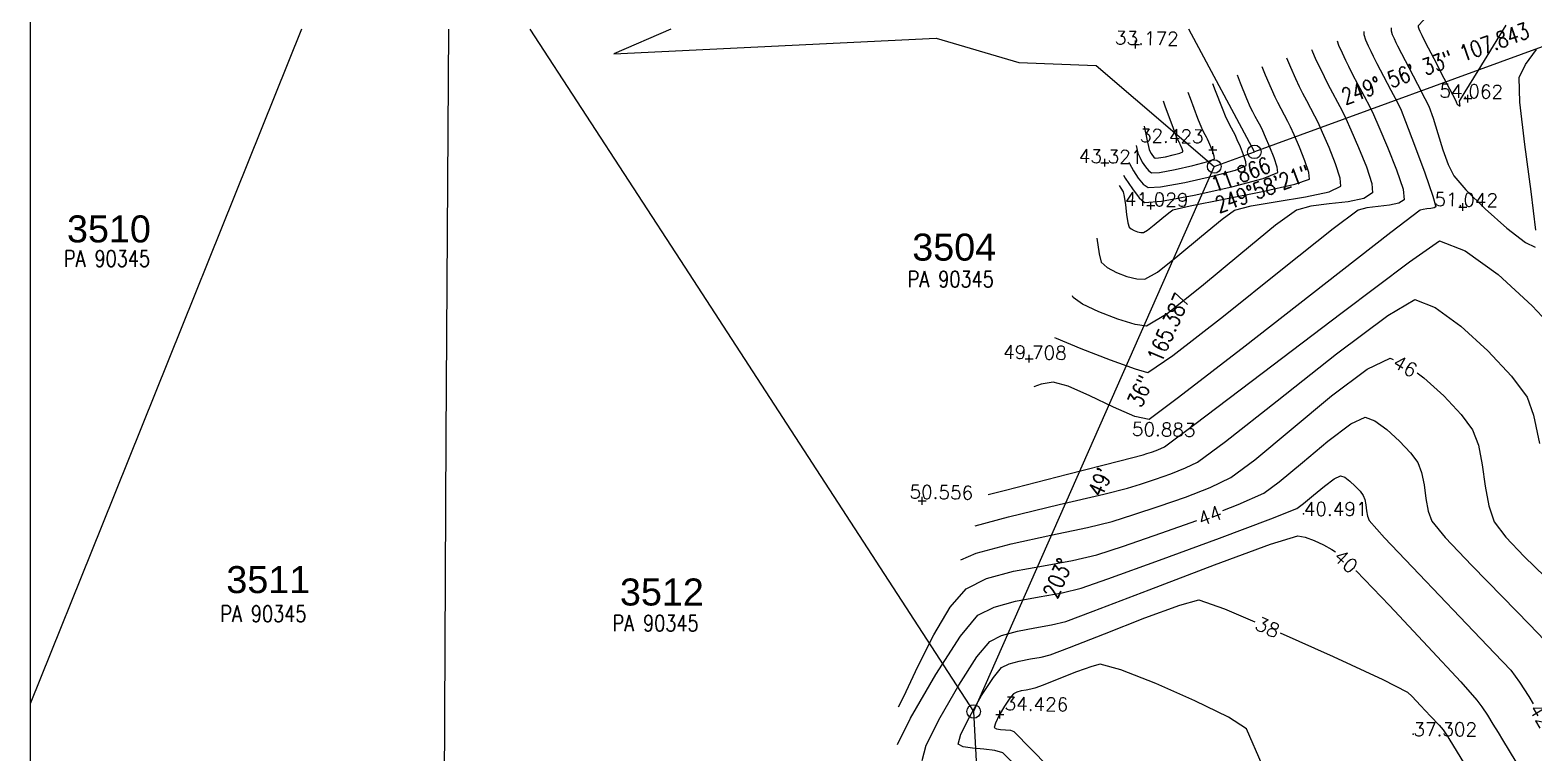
# Model space of a CAD drawing. Header units: metres. Extents: x -750 to 1235, y -4011 to -2636.
# Drawn here: x -749.5 to -331.9, y -3133.8 to -2933.1 of the extents above; entities that cross this region are included whole.
import ezdxf
from ezdxf.enums import TextEntityAlignment as Align

# ---------------------------------------------------------------- set-up
doc = ezdxf.new("R2010")
doc.units = ezdxf.units.M
doc.header["$MEASUREMENT"] = 0
doc.layers.get('0').update_dxf_attribs({"linetype": 'CONTINUOUS'})
for name, color, linetype in [('EDIT2', 7, 'CONTINUOUS'), ('GL', 7, 'CONTINUOUS'), ('HEIGHT', 2, 'CONTINUOUS'), ('LOTS', 8, 'CONTINUOUS'), ('MAJANN', 6, 'CONTINUOUS'), ('MAJOR', 6, 'CONTINUOUS'), ('MINANN', 91, 'CONTINUOUS'), ('MINOR', 91, 'CONTINUOUS'), ('PTS', 1, 'CONTINUOUS')]:
    doc.layers.add(name, color=color, linetype=linetype)
doc.styles.get("Standard").update_dxf_attribs({"font": 'simplex.shx', "height": 1.5})
doc.styles.add('T', font='arial.ttf', dxfattribs={"height": 1.5})

# ---------------------------------------------------------------- blocks, each defined once
blk = doc.blocks.new('CROSS')
at = {"linetype": 'Continuous'}
for p, q in [((-0.5, 0), (0.5, 0)), ((0, -0.5), (0, 0.5))]:
    blk.add_line(p, q, dxfattribs=at)

msp = doc.modelspace()

# ---------------------------------------------------------------- linework, layer by layer
at = {"color": 10}
for p, q in [((-308.26, -2929.91), (-409.57, -2966.9)), ((-420.72, -2970.96), (-409.57, -2966.9)), ((-420.72, -2970.96), (-487.53, -3122.25)), ((-487.53, -3122.25), (-484.76, -3176.13))]:
    msp.add_line(p, q, dxfattribs=at)
at = {"layer": 'EDIT2', "color": 7}
msp.add_line((-749.54, -2635.63), (-749.54, -4010.63), dxfattribs=at)
at = {"layer": 'EDIT2'}
for centre in [(-420.72, -2970.96), (-420.72, -2970.96), (-409.57, -2966.9), (-409.57, -2966.9), (-487.53, -3122.25), (-487.53, -3122.25)]:
    msp.add_circle(centre, 1.88, dxfattribs=at)
at = {"layer": 'GL', "color": 0}
for p in [(-395.89, -3067.42), (-365.46, -3128.59)]:
    msp.add_point(p, dxfattribs=at)
at = {"layer": 'LOTS', "color": 7}
for p, q in [((-674.19, -2932.83), (-729.65, -3070.68)), ((-633.32, -2932.83), (-634.09, -3045.98)), ((-610.73, -2932.83), (-567.69, -2998.93)), ((-571.61, -2932.83), (-587.45, -2939.66)), ((-587.45, -2939.66), (-497.89, -2935.36)), ((-497.89, -2935.36), (-475.02, -2942.05)), ((-409.57, -2966.9), (-427.75, -2932.83)), ((-475.02, -2942.05), (-453.53, -2942.88)), ((-453.53, -2942.88), (-420.72, -2970.96)), ((-567.69, -2998.93), (-487.53, -3122.25)), ((-634.09, -3045.98), (-634.92, -3205.99)), ((-729.65, -3070.68), (-749.54, -3120.17))]:
    msp.add_line(p, q, dxfattribs=at)
at = {"layer": 'MAJOR'}
for points in [[(-379.22, -2933.49), (-379.2, -2934.28), (-378.73, -2935.79), (-378.01, -2937.41), (-377.24, -2938.97), (-376.62, -2940.28), (-376.62, -2940.28), (-375.57, -2942.39), (-373.75, -2945.85), (-371.68, -2949.77), (-369.86, -2953.23), (-368.82, -2955.33), (-368.82, -2955.33), (-367.59, -2958.47), (-365.11, -2965.03), (-362.27, -2972.7), (-359.99, -2979.16), (-359.17, -2982.11), (-359.17, -2982.11), (-359.67, -2982.43), (-360.57, -2982.61), (-361.66, -2982.73), (-362.72, -2982.87), (-363.54, -2983.09), (-363.54, -2983.09), (-371.67, -2989.31), (-390.18, -3003.71), (-412.15, -3020.81), (-430.65, -3035.13), (-438.76, -3041.18), (-438.76, -3041.18), (-442.81, -3040.34), (-448.72, -3037.78), (-455.29, -3034.6), (-461.28, -3031.91), (-465.47, -3030.82), (-465.47, -3030.82), (-468.8, -3031.41), (-470.79, -3032.12)], [(-445.93, -2973.38), (-445.45, -2974.17), (-443.46, -2977.17), (-441.54, -2979.64), (-440.06, -2980.91), (-440.06, -2980.91), (-435.34, -2980.61), (-426.25, -2978.96), (-415.82, -2976.63), (-407.09, -2974.29), (-403.09, -2972.61), (-403.09, -2972.61), (-403.21, -2971.14), (-404.06, -2968.57), (-405.27, -2965.57), (-406.45, -2962.84), (-407.24, -2961.06), (-407.24, -2961.06), (-407.82, -2959.88), (-408.54, -2958.52), (-409.31, -2957.12), (-410.03, -2955.76), (-410.61, -2954.58), (-410.61, -2954.58), (-411.64, -2952.13), (-413.41, -2947.78), (-414.24, -2945.63)], [(-483.46, -3062.06), (-478.64, -3060.8), (-461.42, -3056.37), (-446.89, -3052.65), (-440.48, -3050.99), (-440.48, -3050.99), (-439.39, -3050.65), (-438.11, -3050.23), (-436.8, -3049.77), (-435.56, -3049.28), (-434.53, -3048.79), (-434.53, -3048.79), (-426.15, -3042.53), (-407.4, -3028.3), (-385.2, -3011.48), (-366.48, -2997.45), (-358.18, -2991.6), (-358.18, -2991.6), (-351.03, -2994.35), (-341.91, -3000.97), (-332.41, -3009.66), (-324.12, -3018.56)], [(-501.8, -3135.89), (-500.71, -3131.66), (-496.86, -3123.89), (-491.68, -3114.92), (-486.6, -3107.1), (-483.05, -3102.8), (-483.05, -3102.8), (-479.76, -3101.14), (-475.39, -3099.95), (-470.55, -3099.05), (-465.87, -3098.23), (-461.95, -3097.3), (-461.95, -3097.3), (-454.33, -3094.43), (-438.8, -3088.46), (-420.63, -3081.54), (-405.12, -3075.83), (-397.54, -3073.49), (-397.54, -3073.49), (-395.43, -3073.87), (-392.96, -3074.77), (-390.41, -3075.98), (-388.05, -3077.3), (-387, -3077.98)], [(-381.37, -3083.17), (-381.31, -3083.23), (-372.06, -3092.88), (-361.38, -3104.24), (-352.28, -3114.06), (-347.76, -3119.1), (-347.76, -3119.1), (-346.37, -3121.01), (-344.87, -3123.3), (-343.35, -3125.74), (-341.91, -3128.09), (-340.67, -3130.11), (-340.67, -3130.11), (-333.54, -3141.87), (-318.06, -3167.45)]]:
    msp.add_lwpolyline(points, dxfattribs=at)
at = {"layer": 'MINOR'}
for points in [[(-363.02, -2934.57), (-363.26, -2934.07), (-363.55, -2933.48), (-363.82, -2932.87), (-364, -2932.3), (-364.01, -2931.85), (-364.01, -2931.85), (-362.71, -2930.45), (-359.72, -2927.65), (-358.05, -2926.15)], [(-371.62, -2932.46), (-371.6, -2933.29), (-371.27, -2934.33), (-370.78, -2935.45), (-370.25, -2936.52), (-369.82, -2937.43), (-369.82, -2937.43), (-368.75, -2939.54), (-366.68, -2943.51), (-364.27, -2948.1), (-362.2, -2952.07), (-361.13, -2954.19), (-361.13, -2954.19), (-359.9, -2957.58), (-358.6, -2961.83), (-357.22, -2966.32), (-355.74, -2970.44), (-354.16, -2973.55), (-354.16, -2973.55), (-350.83, -2977.39), (-345.44, -2982.7), (-339.44, -2988.07), (-334.33, -2992.1), (-331.58, -2993.38)], [(-339.7, -2931.69), (-343.27, -2937.5), (-347.55, -2944.41), (-351.15, -2950.24), (-352.69, -2952.8), (-352.69, -2952.8), (-352.69, -2953.03), (-352.64, -2953.39), (-352.58, -2953.77), (-352.55, -2954.08), (-352.56, -2954.22), (-352.56, -2954.22), (-352.64, -2954.18), (-352.79, -2954.06), (-352.97, -2953.9), (-353.14, -2953.74), (-353.24, -2953.62), (-353.24, -2953.62), (-353.29, -2953.53), (-353.33, -2953.41), (-353.37, -2953.27), (-353.41, -2953.15), (-353.45, -2953.04), (-353.45, -2953.04), (-354.46, -2951.08), (-356.83, -2946.52), (-359.64, -2941.09), (-362.01, -2936.53), (-363.02, -2934.57), (-363.02, -2934.57)], [(-386.56, -2936.04), (-386.18, -2937.25), (-385.24, -2939.38), (-384.24, -2941.43), (-383.41, -2943.14), (-383.41, -2943.14), (-382.39, -2945.23), (-380.83, -2948.19), (-379.09, -2951.43), (-377.53, -2954.39), (-376.5, -2956.48), (-376.5, -2956.48), (-374.97, -2959.98), (-372.57, -2965.63), (-370.08, -2971.9), (-368.29, -2977.27), (-367.96, -2980.21), (-367.96, -2980.21), (-369.42, -2981.15), (-372.04, -2981.68), (-375.21, -2982.02), (-378.31, -2982.42), (-380.72, -2983.08), (-380.72, -2983.08), (-387.69, -2988.29), (-401.76, -2999.47), (-418.18, -3012.56), (-432.23, -3023.49), (-439.16, -3028.21), (-439.16, -3028.21), (-442.6, -3027.25), (-449.57, -3024.73), (-457.68, -3021.59), (-464.53, -3018.75), (-465.02, -3018.5)], [(-393.7, -2938.51), (-393.64, -2938.7), (-392.47, -2941.34), (-391.23, -2943.88), (-390.21, -2946), (-390.21, -2946), (-389.2, -2948.08), (-387.9, -2950.53), (-386.5, -2953.1), (-385.2, -2955.54), (-384.19, -2957.63), (-384.19, -2957.63), (-382.77, -2960.81), (-380.64, -2965.7), (-378.48, -2971.07), (-376.95, -2975.69), (-376.74, -2978.31), (-376.74, -2978.31), (-379.16, -2979.86), (-383.51, -2980.74), (-388.77, -2981.32), (-393.9, -2981.97), (-397.89, -2983.06), (-397.89, -2983.06), (-403.7, -2987.26), (-413.33, -2995.22), (-424.21, -3004.3), (-433.81, -3011.85), (-439.57, -3015.25), (-439.57, -3015.25), (-442.7, -3014.84), (-447.51, -3013.37), (-452.8, -3011.32), (-457.34, -3009.16), (-459.92, -3007.35), (-459.92, -3007.35), (-460.1, -3006.88)], [(-331.42, -2988.62), (-332.68, -2977.92), (-334.45, -2964.89), (-335.87, -2953.13), (-336.03, -2946.25), (-336.03, -2946.25), (-334.28, -2942.62), (-331.2, -2938.51)], [(-453.34, -2990.89), (-452.66, -2995.17), (-452.13, -2997.56), (-452.13, -2997.56), (-450.42, -2999), (-447.89, -3000.36), (-445, -3001.48), (-442.2, -3002.18), (-439.97, -3002.28), (-439.97, -3002.28), (-436.52, -3000.25), (-430.79, -2995.74), (-424.29, -2990.32), (-418.54, -2985.56), (-415.06, -2983.04), (-415.06, -2983.04), (-410.44, -2981.84), (-403.21, -2980.65), (-395.33, -2979.4), (-388.78, -2978.01), (-385.52, -2976.41), (-385.52, -2976.41), (-385.71, -2974.17), (-387.01, -2970.24), (-388.85, -2965.66), (-390.66, -2961.49), (-391.87, -2958.77), (-391.87, -2958.77), (-392.75, -2956.96), (-393.85, -2954.89), (-395.03, -2952.74), (-396.13, -2950.67), (-397.01, -2948.86), (-397.01, -2948.86), (-398.05, -2946.59), (-399.48, -2943.47), (-400.56, -2940.89)], [(-447.14, -2976.23), (-446.63, -2976.93), (-445.98, -2977.97), (-445.98, -2977.97), (-445.71, -2979.31), (-445.4, -2981.64), (-445.07, -2984.29), (-444.72, -2986.56), (-444.35, -2987.77), (-444.35, -2987.77), (-443.79, -2988.24), (-442.96, -2988.69), (-442.01, -2989.06), (-441.1, -2989.28), (-440.37, -2989.32), (-440.37, -2989.32), (-439.24, -2988.65), (-437.37, -2987.18), (-435.24, -2985.4), (-433.37, -2983.85), (-432.23, -2983.03), (-432.23, -2983.03), (-427.44, -2981.86), (-418.08, -2979.99), (-407.33, -2977.87), (-398.35, -2975.89), (-394.3, -2974.51), (-394.3, -2974.51), (-394.46, -2972.66), (-395.53, -2969.4), (-397.06, -2965.61), (-398.56, -2962.16), (-399.56, -2959.92), (-399.56, -2959.92), (-400.28, -2958.42), (-401.2, -2956.71), (-402.17, -2954.93), (-403.08, -2953.22), (-403.81, -2951.72), (-403.81, -2951.72), (-404.85, -2949.36), (-406.45, -2945.62), (-407.39, -2943.26)], [(-444.39, -2969.74), (-444.23, -2970.08), (-443.11, -2972.15), (-441.8, -2974.19), (-440.43, -2975.86), (-439.08, -2976.82), (-439.08, -2976.82), (-435.61, -2976.6), (-428.92, -2975.38), (-421.24, -2973.67), (-414.82, -2971.95), (-411.87, -2970.7), (-411.87, -2970.7), (-411.96, -2969.63), (-412.59, -2967.73), (-413.47, -2965.53), (-414.35, -2963.52), (-414.93, -2962.21), (-414.93, -2962.21), (-415.35, -2961.34), (-415.88, -2960.34), (-416.45, -2959.3), (-416.98, -2958.31), (-417.4, -2957.43), (-417.4, -2957.43), (-418.43, -2954.89), (-420.38, -2949.93), (-421.1, -2948.01)], [(-442.44, -2965.15), (-441.94, -2967.27), (-441.94, -2967.27), (-441.41, -2968.4), (-440.69, -2969.73), (-439.85, -2971.04), (-438.97, -2972.11), (-438.11, -2972.73), (-438.11, -2972.73), (-435.88, -2972.58), (-431.59, -2971.8), (-426.66, -2970.7), (-422.54, -2969.6), (-420.65, -2968.8), (-420.65, -2968.8), (-420.71, -2968.11), (-421.11, -2966.9), (-421.68, -2965.48), (-422.24, -2964.19), (-422.61, -2963.35), (-422.61, -2963.35), (-422.89, -2962.79), (-423.23, -2962.16), (-423.59, -2961.49), (-423.93, -2960.85), (-424.2, -2960.29), (-424.2, -2960.29), (-425.23, -2957.66), (-427.34, -2952.08), (-427.97, -2950.39)], [(-440.18, -2959.79), (-439.46, -2963.33), (-438.82, -2966.23), (-438.82, -2966.23), (-438.58, -2966.73), (-438.27, -2967.31), (-437.9, -2967.89), (-437.51, -2968.36), (-437.13, -2968.63), (-437.13, -2968.63), (-436.15, -2968.57), (-434.26, -2968.23), (-432.09, -2967.74), (-430.27, -2967.25), (-429.44, -2966.9), (-429.44, -2966.9), (-429.46, -2966.6), (-429.64, -2966.06), (-429.89, -2965.44), (-430.14, -2964.87), (-430.3, -2964.5), (-430.3, -2964.5), (-430.42, -2964.25), (-430.57, -2963.97), (-430.73, -2963.68), (-430.88, -2963.4), (-431, -2963.15), (-431, -2963.15), (-432.02, -2960.43), (-434.31, -2954.23), (-434.84, -2952.78)], [(-487.11, -3070.68), (-477.89, -3068.25), (-463.74, -3064.83), (-451.41, -3061.91), (-444.78, -3060.25), (-444.78, -3060.25), (-441.19, -3059.12), (-437.04, -3057.76), (-432.74, -3056.25), (-428.7, -3054.66), (-425.33, -3053.07), (-425.33, -3053.07), (-417.63, -3047.35), (-403.27, -3036), (-386.74, -3022.98), (-372.5, -3012.29), (-365.04, -3007.9), (-365.04, -3007.9), (-359.4, -3010.07), (-352.2, -3015.31), (-344.7, -3022.16), (-338.15, -3029.2), (-333.81, -3034.97), (-333.81, -3034.97), (-332.09, -3039.95), (-330.44, -3047.84)], [(-491.12, -3080.16), (-486.85, -3078.29), (-477.14, -3075.7), (-466.06, -3073.28), (-455.93, -3071.18), (-449.07, -3069.52), (-449.07, -3069.52), (-443, -3067.6), (-435.97, -3065.3), (-428.68, -3062.73), (-421.83, -3060.04), (-416.14, -3057.34), (-416.14, -3057.34), (-409.45, -3052.41), (-399.35, -3043.96), (-388.17, -3034.67), (-378.25, -3027.2), (-371.91, -3024.21), (-371.91, -3024.21), (-371.02, -3024.55)], [(-364.38, -3028.26), (-362.48, -3029.64), (-356.98, -3034.67), (-352.18, -3039.83), (-348.99, -3044.06), (-348.99, -3044.06), (-347.35, -3048.33), (-346.31, -3053.79), (-345.48, -3059.67), (-344.49, -3065.19), (-342.96, -3069.58), (-342.96, -3069.58), (-339.72, -3073.89), (-334.62, -3079.23), (-328.8, -3084.88)], [(-418.36, -3066.5), (-414.05, -3064.84), (-406.95, -3061.62), (-406.95, -3061.62), (-402.68, -3058.47), (-396.25, -3053.1), (-389.13, -3047.18), (-382.81, -3042.42), (-378.77, -3040.51), (-378.77, -3040.51), (-376.13, -3041.53), (-372.77, -3043.97), (-369.26, -3047.18), (-366.2, -3050.46), (-364.18, -3053.16), (-364.18, -3053.16), (-363.13, -3055.88), (-362.46, -3059.36), (-361.94, -3063.1), (-361.31, -3066.62), (-360.34, -3069.41), (-360.34, -3069.41), (-356.56, -3073.97), (-349.22, -3081.69), (-340.64, -3090.44), (-333.14, -3098.08), (-329.03, -3102.5)], [(-508.69, -3131.43), (-505.09, -3124.16), (-498.05, -3111.98), (-491.15, -3101.36), (-486.32, -3095.51), (-486.32, -3095.51), (-481.85, -3093.26), (-475.91, -3091.65), (-469.34, -3090.41), (-462.98, -3089.3), (-457.66, -3088.04), (-457.66, -3088.04), (-450.29, -3085.45), (-435.92, -3080.27), (-419.25, -3074.17), (-404.96, -3068.81), (-397.75, -3065.89), (-397.75, -3065.89), (-395.92, -3064.54), (-393.15, -3062.23), (-390.09, -3059.68), (-387.37, -3057.64), (-385.64, -3056.82), (-385.64, -3056.82), (-384.5, -3057.25), (-383.05, -3058.31), (-381.55, -3059.68), (-380.23, -3061.1), (-379.36, -3062.26), (-379.36, -3062.26), (-378.91, -3063.43), (-378.62, -3064.92), (-378.4, -3066.53), (-378.13, -3068.04), (-377.71, -3069.24), (-377.71, -3069.24), (-373.4, -3074.05), (-363.83, -3084.14), (-352.49, -3095.99), (-342.85, -3106.06), (-338.39, -3110.8), (-338.39, -3110.8), (-335.99, -3114.13), (-333.37, -3118.12), (-332.11, -3120.14)], [(-508.4, -3120.99), (-506.95, -3118.13), (-502.99, -3109.74), (-498.62, -3100.99), (-494.08, -3093.33), (-489.6, -3088.22), (-489.6, -3088.22), (-483.95, -3085.37), (-476.44, -3083.34), (-468.13, -3081.78), (-460.09, -3080.37), (-453.36, -3078.78), (-453.36, -3078.78), (-445.89, -3076.34), (-435.51, -3072.8), (-425.54, -3069.23)], [(-470.21, -3142.8), (-479.39, -3133.72), (-479.39, -3133.72), (-481.69, -3133.05), (-484.74, -3132.72), (-487.89, -3132.49), (-490.46, -3132.1), (-491.8, -3131.3), (-491.8, -3131.3), (-491.1, -3128.59), (-488.63, -3123.61), (-485.31, -3117.86), (-482.05, -3112.85), (-479.77, -3110.08), (-479.77, -3110.08), (-477.66, -3109.02), (-474.86, -3108.26), (-471.76, -3107.68), (-468.76, -3107.15), (-466.25, -3106.56), (-466.25, -3106.56), (-460.92, -3104.53), (-451.17, -3100.67), (-439.95, -3096.3), (-430.23, -3092.73), (-424.95, -3091.29), (-424.95, -3091.29), (-417.85, -3093.79), (-409.42, -3097.38)], [(-402.37, -3100.42), (-387.73, -3106.98), (-373.91, -3113.41), (-367.05, -3116.9), (-367.05, -3116.9), (-365.79, -3118.12), (-363.4, -3120.61), (-360.65, -3123.54), (-358.3, -3126.08), (-357.12, -3127.4), (-357.12, -3127.4), (-356.76, -3127.89), (-356.37, -3128.49), (-355.98, -3129.12), (-355.61, -3129.72), (-355.29, -3130.25), (-355.29, -3130.25), (-347.44, -3143.11), (-329.14, -3173.16)], [(-407.37, -3137.05), (-411.79, -3127.04), (-411.79, -3127.04), (-416.79, -3123.85), (-426.08, -3119.26), (-436.94, -3114.47), (-446.61, -3110.69), (-452.35, -3109.1), (-452.35, -3109.1), (-454.68, -3109.73), (-458.96, -3111.3), (-463.9, -3113.23), (-468.2, -3114.93), (-470.54, -3115.82), (-470.54, -3115.82), (-471.65, -3116.08), (-472.97, -3116.31), (-474.33, -3116.57), (-475.57, -3116.9), (-476.5, -3117.37), (-476.5, -3117.37)], [(-476.5, -3117.37), (-477.5, -3118.59), (-478.94, -3120.79), (-480.4, -3123.33), (-481.49, -3125.52), (-481.79, -3126.72), (-481.79, -3126.72), (-481.21, -3127.07), (-480.07, -3127.24), (-478.69, -3127.34), (-477.34, -3127.49), (-476.33, -3127.78), (-476.33, -3127.78), (-466.81, -3137.55)]]:
    msp.add_lwpolyline(points, dxfattribs=at)

# ---------------------------------------------------------------- block references
at = {"layer": 'PTS', "xscale": 2.200000000000273, "yscale": 2.200000000000273, "zscale": 2.200000000000273}
for p in [(-442.57, -2937.07), (-350.32, -2952.12), (-451.08, -2969.9), (-421.08, -2966.37), (-438.29, -2981.82), (-351.71, -2982.21), (-472.1, -3024.31), (-501.79, -3063.75), (-480.27, -3123.1)]:
    msp.add_blockref('CROSS', p, dxfattribs=at)

# ---------------------------------------------------------------- texts
at = {"layer": 'EDIT2', "color": 7, "width": 0.8}
for s, rotation, p in [('249%%D 56\' 33" 107.843  ', 20.0275, (-384.36, -2953.88)), ('  11.866', 20.0275, (-425.23, -2979.89)), ('249%%D58\'21"  ', 20.0275, (-419.4, -2983.97)), ('203%%D       49\'       36"  165.387 ', 66.1733, (-464.36, -3091.24))]:
    msp.add_text(s, height=4.5, rotation=rotation, dxfattribs=at).set_placement(p)
at = {"layer": 'EDIT2', "color": 7, "linetype": 'Continuous', "style": 'T'}
for s, p in [('3510', (-739.3, -2992.03)), ('3504', (-504.58, -2997.09)), ('3511', (-695.05, -3089.4)), ('3512', (-585.75, -3092.84))]:
    msp.add_text(s, height=7.5, dxfattribs=at).set_placement(p)
at = {"layer": 'EDIT2', "color": 7, "width": 0.8}
for p in [(-740.13, -2998.77), (-505.83, -3004.48), (-696.7, -3097.37), (-587.81, -3099.99)]:
    msp.add_text('PA 90345', height=4.5, dxfattribs=at).set_placement(p)
at = {"layer": 'HEIGHT'}
for s, p in [('33.172', (-448.31, -2937.07)), ('54.062', (-358.23, -2951.81)), ('32.423', (-441.39, -2964.21)), ('43.321', (-458.37, -2969.9)), ('41.029', (-445.59, -2981.82)), ('51.042', (-359.62, -2981.9)), ('49.708', (-479.39, -3024.31)), ('50.883', (-443.61, -3045.71)), ('50.556', (-505.36, -3063.13)), ('34.426', (-478.95, -3121.91))]:
    msp.add_text(s, height=3.75, rotation=359, dxfattribs=at).set_placement(p)
at = {"layer": 'HEIGHT', "color": 2}
for s, p in [('40.491', (-395.84, -3067.92)), ('37.302', (-365.41, -3129.09))]:
    msp.add_text(s, height=3.75, dxfattribs=at).set_placement(p)
at = {"layer": 'MAJANN'}
msp.add_text(' 40 ', height=3.9, rotation=317.2879, dxfattribs=at).set_placement((-384.18, -3080.57), align=Align.MIDDLE_CENTER)
at = {"layer": 'MINANN'}
for s, rotation, p in [(' 46 ', 330.7801, (-367.7, -3026.41)), (' 44 ', 20.8383, (-421.95, -3067.87)), (' 38 ', 336.689, (-405.89, -3098.9)), (' 42 ', 301.6296, (-330.09, -3123.41))]:
    msp.add_text(s, height=3.9, rotation=rotation, dxfattribs=at).set_placement(p, align=Align.MIDDLE_CENTER)

doc.saveas('drawing.dxf')
